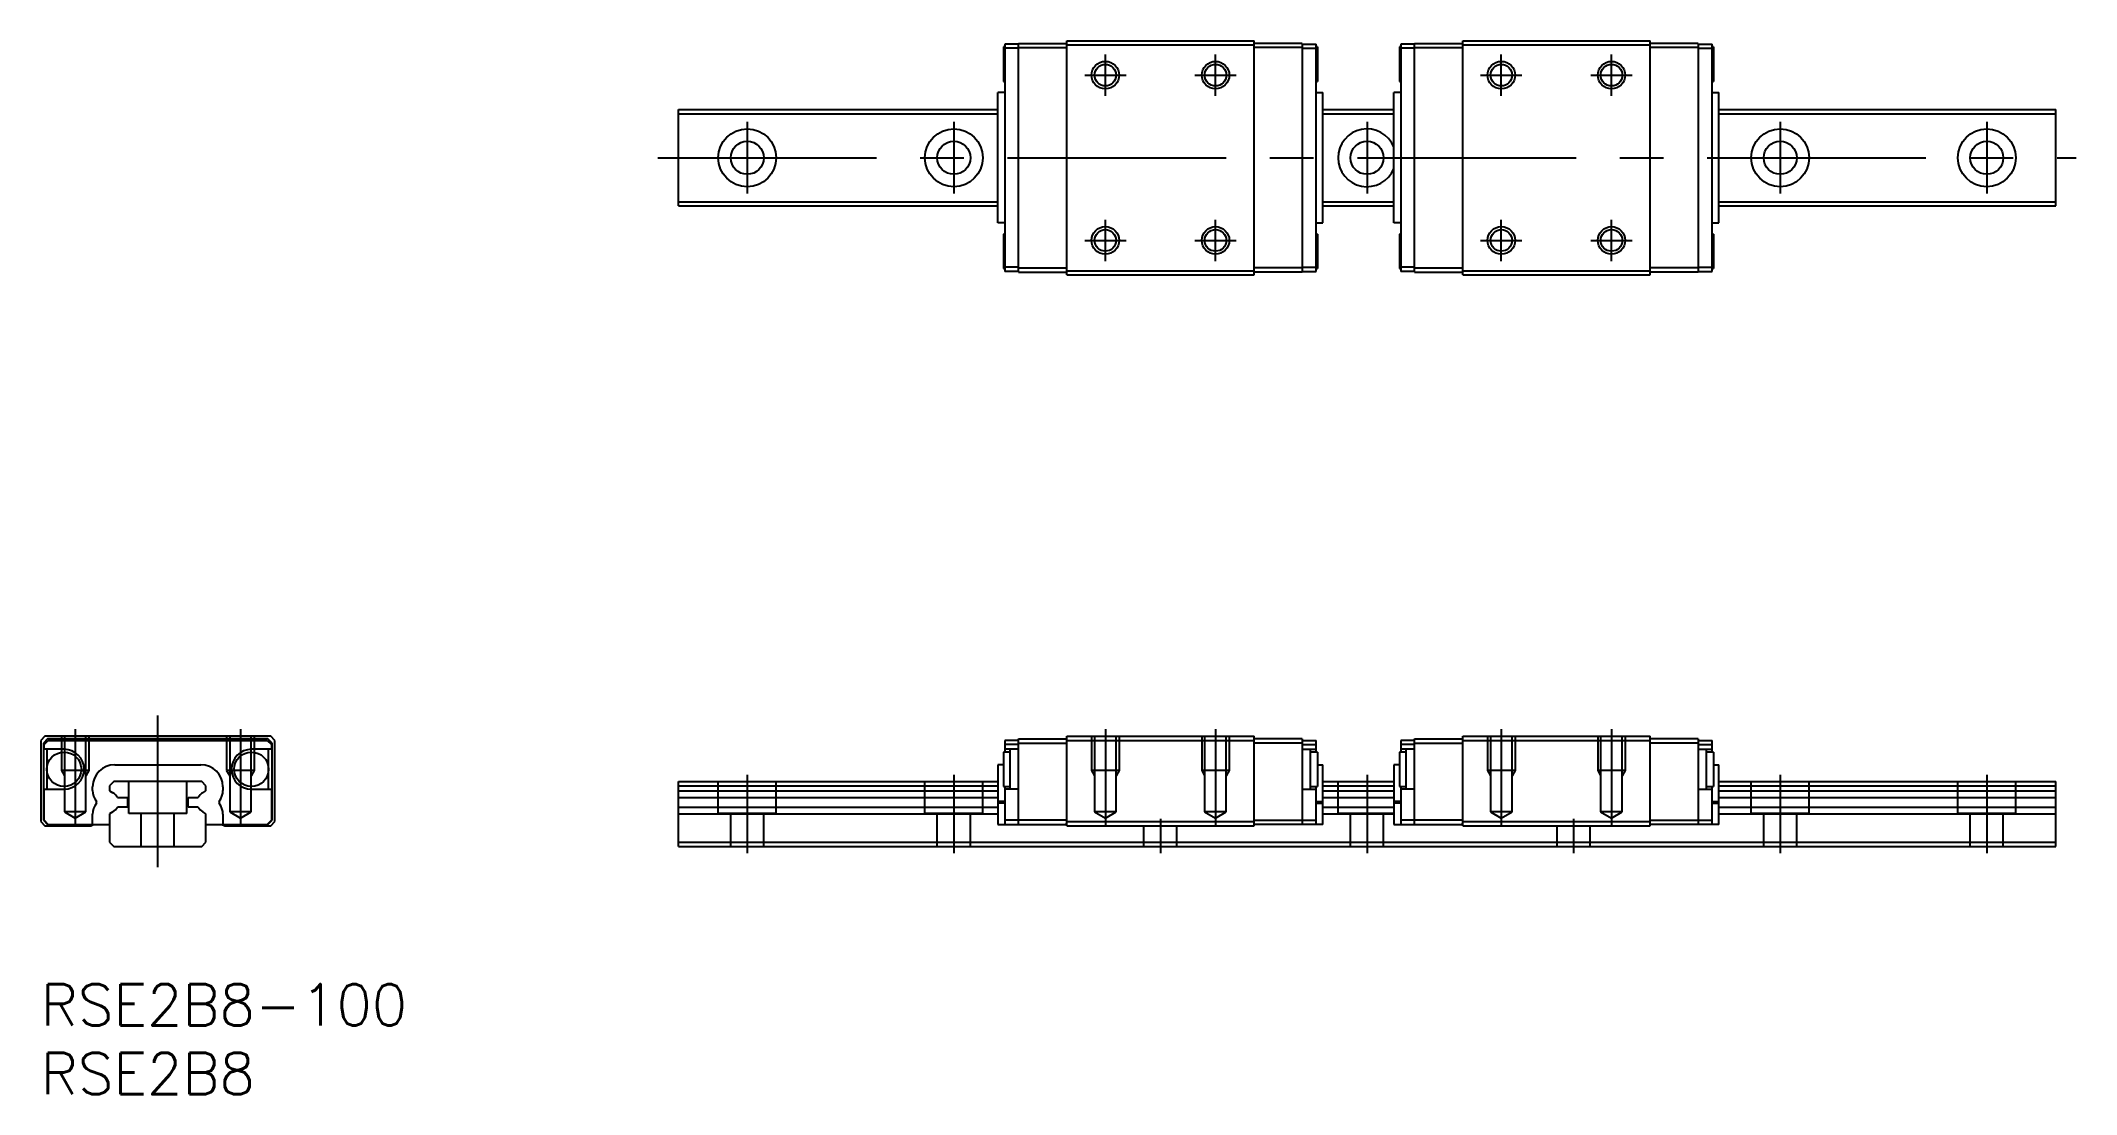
# Model space of a CAD drawing. Extents: x 0 to 148, y -8 to 68.
import ezdxf

# ---------------------------------------------------------------- set-up
doc = ezdxf.new("R2010")
doc.units = 0
doc.header["$LTSCALE"] = 0.5
doc.linetypes.add('CENTER', pattern=[50.8, 31.75, -6.35, 6.35, -6.35])
doc.linetypes.add('DASHED', pattern=[19.05, 12.7, -6.35])
for name, color, linetype in [('MSM_CENTER', 1, 'CENTER'), ('MSM_CONTINUOUS', 7, 'CONTINUOUS'), ('MSM_DASHED', 4, 'DASHED'), ('MSM_NARROW', 5, 'CONTINUOUS'), ('MSM_PART_NUMBER', 7, 'CONTINUOUS')]:
    doc.layers.add(name, color=color, linetype=linetype)
doc.styles.get("Standard").update_dxf_attribs({"font": 'txt.shx', "height": 1, "bigfont": 'bigfont.shx'})

# ---------------------------------------------------------------- blocks, each defined once
blk = doc.blocks.new('*U49')
at = {"layer": 'MSM_PART_NUMBER'}
blk.add_text('RSE2B8-100', height=3, dxfattribs=at).set_placement((0, -3))
blk = doc.blocks.new('*U50')
at = {"layer": 'MSM_PART_NUMBER'}
blk.add_text('RSE2B8', height=3, dxfattribs=at).set_placement((0, -8))

msp = doc.modelspace()

# ---------------------------------------------------------------- linework, layer by layer
at = {"layer": 'MSM_CENTER'}
for p, q in [((77.3, 64.5), (77.3, 67.5)), ((85.3, 64.5), (85.3, 67.5)), ((106.05, 64.5), (106.05, 67.5)), ((114.05, 64.5), (114.05, 67.5)), ((75.8, 66), (78.8, 66)), ((83.8, 66), (86.8, 66)), ((104.55, 66), (107.55, 66)), ((112.55, 66), (115.55, 66)), ((51.3, 62.6), (51.3, 57.4)), ((66.3, 62.6), (66.3, 57.4)), ((96.3, 62.6), (96.3, 57.4)), ((126.3, 62.6), (126.3, 57.4)), ((141.3, 62.6), (141.3, 57.4)), ((44.8, 60), (147.8, 60)), ((77.3, 52.5), (77.3, 55.5)), ((85.3, 52.5), (85.3, 55.5)), ((106.05, 52.5), (106.05, 55.5)), ((114.05, 52.5), (114.05, 55.5)), ((75.8, 54), (78.8, 54)), ((83.8, 54), (86.8, 54)), ((104.55, 54), (107.55, 54)), ((112.55, 54), (115.55, 54)), ((8.5, 8.5), (8.5, 19.5)), ((2.5, 18.5), (2.5, 11.55)), ((14.5, 18.5), (14.5, 11.55)), ((77.3, 18.5), (77.3, 11.55)), ((85.3, 18.5), (85.3, 11.55)), ((106.05, 18.5), (106.05, 11.55)), ((114.05, 18.5), (114.05, 11.55)), ((51.3, 15.2), (51.3, 9.5)), ((66.3, 15.2), (66.3, 9.5)), ((96.3, 15.2), (96.3, 9.5)), ((126.3, 15.2), (126.3, 9.5)), ((141.3, 15.2), (141.3, 9.5)), ((81.3, 12), (81.3, 9.5)), ((111.3, 12), (111.3, 9.5))]:
    msp.add_line(p, q, dxfattribs=at)
at = {"layer": 'MSM_CONTINUOUS'}
for p, q in [((69.9, 68.05), (69.9, 65.55)), ((70, 68.05), (69.9, 68.05)), ((70, 68.25), (70, 51.75)), ((71, 68.25), (70, 68.25)), ((71, 51.7), (71, 68.3)), ((71, 68.3), (74.5, 68.3)), ((71, 68), (74.5, 68)), ((74.5, 68.5), (88.1, 68.5)), ((74.5, 51.5), (74.5, 68.5)), ((74.5, 68.2), (88.1, 68.2)), ((88.1, 51.5), (88.1, 68.5)), ((91.6, 68.3), (88.1, 68.3)), ((91.6, 68), (88.1, 68)), ((91.6, 68.3), (91.6, 51.7)), ((91.6, 68.25), (92.6, 68.25)), ((92.6, 51.75), (92.6, 68.25)), ((92.7, 68.05), (92.6, 68.05)), ((92.7, 68.05), (92.7, 65.55)), ((98.65, 68.05), (98.65, 65.55)), ((98.75, 68.05), (98.65, 68.05)), ((98.75, 68.25), (98.75, 51.75)), ((99.75, 68.25), (98.75, 68.25)), ((99.75, 51.7), (99.75, 68.3)), ((99.75, 68.3), (103.25, 68.3)), ((99.75, 68), (103.25, 68)), ((103.25, 68.5), (116.85, 68.5)), ((103.25, 51.5), (103.25, 68.5)), ((103.25, 68.2), (116.85, 68.2)), ((116.85, 51.5), (116.85, 68.5)), ((120.35, 68.3), (116.85, 68.3)), ((120.35, 68), (116.85, 68)), ((120.35, 68.3), (120.35, 51.7)), ((120.35, 68.25), (121.35, 68.25)), ((121.35, 51.75), (121.35, 68.25)), ((121.45, 68.05), (121.35, 68.05)), ((121.45, 68.05), (121.45, 65.55)), ((71, 67.95), (70, 67.95)), ((91.6, 67.95), (92.6, 67.95)), ((99.75, 67.95), (98.75, 67.95)), ((120.35, 67.95), (121.35, 67.95)), ((69.9, 65.55), (70, 65.55)), ((92.6, 65.55), (92.7, 65.55)), ((98.65, 65.55), (98.75, 65.55)), ((121.35, 65.55), (121.45, 65.55)), ((70, 64.73), (69.5, 64.73)), ((69.5, 55.27), (69.5, 64.73)), ((92.6, 64.73), (93.1, 64.73)), ((93.1, 55.27), (93.1, 64.73)), ((98.75, 64.73), (98.25, 64.73)), ((98.25, 55.27), (98.25, 64.73)), ((121.35, 64.73), (121.85, 64.73)), ((121.85, 55.27), (121.85, 64.73)), ((46.3, 63.5), (69.5, 63.5)), ((46.3, 56.5), (46.3, 63.5)), ((46.3, 63.2), (69.5, 63.2)), ((93.1, 63.5), (98.25, 63.5)), ((93.1, 63.2), (98.25, 63.2)), ((121.85, 63.5), (146.3, 63.5)), ((121.85, 63.2), (146.3, 63.2)), ((146.3, 56.5), (146.3, 63.5)), ((46.3, 56.8), (69.5, 56.8)), ((46.3, 56.5), (69.5, 56.5)), ((93.1, 56.8), (98.25, 56.8)), ((93.1, 56.5), (98.25, 56.5)), ((121.85, 56.8), (146.3, 56.8)), ((121.85, 56.5), (146.3, 56.5)), ((70, 55.27), (69.5, 55.27)), ((92.6, 55.27), (93.1, 55.27)), ((98.75, 55.27), (98.25, 55.27)), ((121.35, 55.27), (121.85, 55.27)), ((69.9, 54.45), (69.9, 51.95)), ((70, 54.45), (69.9, 54.45)), ((92.7, 54.45), (92.6, 54.45)), ((92.7, 54.45), (92.7, 51.95)), ((98.65, 54.45), (98.65, 51.95)), ((98.75, 54.45), (98.65, 54.45)), ((121.45, 54.45), (121.35, 54.45)), ((121.45, 54.45), (121.45, 51.95)), ((69.9, 51.95), (70, 51.95)), ((71, 52.05), (70, 52.05)), ((71, 51.75), (70, 51.75)), ((71, 52), (74.5, 52)), ((74.5, 51.8), (88.1, 51.8)), ((91.6, 52), (88.1, 52)), ((91.6, 52.05), (92.6, 52.05)), ((91.6, 51.75), (92.6, 51.75)), ((92.6, 51.95), (92.7, 51.95)), ((98.65, 51.95), (98.75, 51.95)), ((99.75, 52.05), (98.75, 52.05)), ((99.75, 51.75), (98.75, 51.75)), ((99.75, 52), (103.25, 52)), ((103.25, 51.8), (116.85, 51.8)), ((120.35, 52), (116.85, 52)), ((120.35, 52.05), (121.35, 52.05)), ((120.35, 51.75), (121.35, 51.75)), ((121.35, 51.95), (121.45, 51.95)), ((71, 51.7), (74.5, 51.7)), ((74.5, 51.5), (88.1, 51.5)), ((91.6, 51.7), (88.1, 51.7)), ((99.75, 51.7), (103.25, 51.7)), ((103.25, 51.5), (116.85, 51.5)), ((120.35, 51.7), (116.85, 51.7)), ((0.3, 18), (0, 17.7)), ((0.5, 17.8), (0.2, 17.5)), ((16.7, 18), (0.3, 18)), ((16.5, 17.8), (0.5, 17.8)), ((16.8, 17.5), (16.5, 17.8)), ((17, 17.7), (16.7, 18)), ((71, 11.6), (71, 17.8)), ((71, 17.8), (74.5, 17.8)), ((74.5, 18), (88.1, 18)), ((74.5, 11.5), (74.5, 18)), ((88.1, 11.5), (88.1, 18)), ((91.6, 17.8), (88.1, 17.8)), ((91.6, 17.8), (91.6, 11.6)), ((99.75, 11.6), (99.75, 17.8)), ((99.75, 17.8), (103.25, 17.8)), ((103.25, 18), (116.85, 18)), ((103.25, 11.5), (103.25, 18)), ((116.85, 11.5), (116.85, 18)), ((120.35, 17.8), (116.85, 17.8)), ((120.35, 17.8), (120.35, 11.6)), ((0, 17.7), (0, 11.8)), ((0.2, 17.5), (0.2, 11.9)), ((0.25, 17.4), (0.55, 17.7)), ((0.25, 17.05), (0.25, 17.4)), ((1.7, 17.05), (0.25, 17.05)), ((0.45, 17.05), (0.45, 14.15)), ((0.55, 17.7), (16.45, 17.7)), ((16.75, 17.05), (15.3, 17.05)), ((16.45, 17.7), (16.75, 17.4)), ((16.55, 14.15), (16.55, 17.05)), ((16.75, 17.4), (16.75, 17.05)), ((16.8, 11.9), (16.8, 17.5)), ((17, 11.8), (17, 17.7)), ((70.4, 16.85), (69.9, 16.85)), ((69.9, 16.85), (69.9, 14.35)), ((70, 17.7), (70, 16.85)), ((71, 17.7), (70, 17.7)), ((71, 17.4), (70, 17.4)), ((71, 17.05), (70, 17.05)), ((70.4, 14.15), (70.4, 17.05)), ((71, 17.5), (74.5, 17.5)), ((74.5, 17.7), (88.1, 17.7)), ((91.6, 17.5), (88.1, 17.5)), ((91.6, 17.7), (92.6, 17.7)), ((91.6, 17.4), (92.6, 17.4)), ((91.6, 17.05), (92.6, 17.05)), ((92.2, 14.15), (92.2, 17.05)), ((92.7, 16.85), (92.2, 16.85)), ((92.6, 16.85), (92.6, 17.7)), ((92.7, 16.85), (92.7, 14.35)), ((99.15, 16.85), (98.65, 16.85)), ((98.65, 16.85), (98.65, 14.35)), ((98.75, 17.7), (98.75, 16.85)), ((99.75, 17.7), (98.75, 17.7)), ((99.75, 17.4), (98.75, 17.4)), ((99.75, 17.05), (98.75, 17.05)), ((99.15, 14.15), (99.15, 17.05)), ((99.75, 17.5), (103.25, 17.5)), ((103.25, 17.7), (116.85, 17.7)), ((120.35, 17.5), (116.85, 17.5)), ((120.35, 17.7), (121.35, 17.7)), ((120.35, 17.4), (121.35, 17.4)), ((120.35, 17.05), (121.35, 17.05)), ((120.95, 14.15), (120.95, 17.05)), ((121.45, 16.85), (120.95, 16.85)), ((121.35, 16.85), (121.35, 17.7)), ((121.45, 16.85), (121.45, 14.35)), ((5.37, 15.93), (11.63, 15.93)), ((69.9, 15.93), (69.5, 15.93)), ((69.5, 15.93), (69.5, 11.6)), ((92.7, 15.93), (93.1, 15.93)), ((93.1, 11.6), (93.1, 15.93)), ((98.65, 15.93), (98.25, 15.93)), ((98.25, 15.93), (98.25, 11.6)), ((121.45, 15.93), (121.85, 15.93)), ((121.85, 11.6), (121.85, 15.93)), ((0.25, 14.15), (1.7, 14.15)), ((0.25, 11.9), (0.25, 14.15)), ((3.77, 14.07), (3.77, 14.33)), ((5.3, 14.7), (5, 14.4)), ((5, 14.4), (5, 14.03)), ((5, 14.03), (5.23, 13.9)), ((11.7, 14.7), (5.3, 14.7)), ((5.57, 13.55), (6.3, 13.55)), ((6.3, 13.55), (6.3, 12.85)), ((10.7, 12.85), (10.7, 13.55)), ((10.7, 13.55), (11.43, 13.55)), ((12, 14.4), (11.7, 14.7)), ((11.77, 13.9), (12, 14.03)), ((12, 14.03), (12, 14.4)), ((13.23, 14.33), (13.23, 14.07)), ((15.3, 14.15), (16.75, 14.15)), ((16.75, 14.15), (16.75, 11.9)), ((46.3, 14.7), (69.5, 14.7)), ((46.3, 10), (46.3, 14.7)), ((46.3, 14.4), (69.5, 14.4)), ((46.3, 14.03), (69.5, 14.03)), ((46.3, 13.55), (69.5, 13.55)), ((69.9, 14.35), (70.4, 14.35)), ((70, 14.35), (70, 11.6)), ((71, 14.15), (70, 14.15)), ((91.6, 14.15), (92.6, 14.15)), ((92.2, 14.35), (92.7, 14.35)), ((92.6, 11.6), (92.6, 14.35)), ((93.1, 14.7), (98.25, 14.7)), ((93.1, 14.4), (98.25, 14.4)), ((93.1, 14.03), (98.25, 14.03)), ((93.1, 13.55), (98.25, 13.55)), ((98.65, 14.35), (99.15, 14.35)), ((98.75, 14.35), (98.75, 11.6)), ((99.75, 14.15), (98.75, 14.15)), ((120.35, 14.15), (121.35, 14.15)), ((120.95, 14.35), (121.45, 14.35)), ((121.35, 11.6), (121.35, 14.35)), ((121.85, 14.7), (146.3, 14.7)), ((121.85, 14.4), (146.3, 14.4)), ((121.85, 14.03), (146.3, 14.03)), ((121.85, 13.55), (146.3, 13.55)), ((146.3, 10), (146.3, 14.7)), ((0.2, 11.9), (0.5, 11.6)), ((0.55, 11.6), (0.25, 11.9)), ((3.77, 11.6), (3.77, 12.33)), ((4.05, 13.13), (4.05, 13.27)), ((5.23, 12.5), (5, 12.37)), ((5, 12.37), (5, 10.3)), ((6.3, 12.85), (5.57, 12.85)), ((11.43, 12.85), (10.7, 12.85)), ((12, 12.37), (11.77, 12.5)), ((12, 10.3), (12, 12.37)), ((12.95, 13.27), (12.95, 13.13)), ((13.23, 12.33), (13.23, 11.6)), ((16.75, 11.9), (16.45, 11.6)), ((16.5, 11.6), (16.8, 11.9)), ((46.3, 12.85), (69.5, 12.85)), ((46.3, 12.37), (69.5, 12.37)), ((70, 13.27), (69.5, 13.27)), ((70, 13.13), (69.5, 13.13)), ((74.5, 11.9), (70, 11.9)), ((88.1, 11.9), (92.6, 11.9)), ((92.6, 13.27), (93.1, 13.27)), ((92.6, 13.13), (93.1, 13.13)), ((93.1, 12.85), (98.25, 12.85)), ((93.1, 12.37), (98.25, 12.37)), ((98.75, 13.27), (98.25, 13.27)), ((98.75, 13.13), (98.25, 13.13)), ((103.25, 11.9), (98.75, 11.9)), ((116.85, 11.9), (121.35, 11.9)), ((121.35, 13.27), (121.85, 13.27)), ((121.35, 13.13), (121.85, 13.13)), ((121.85, 12.85), (146.3, 12.85)), ((121.85, 12.37), (146.3, 12.37)), ((0, 11.8), (0.3, 11.5)), ((0.3, 11.5), (3.63, 11.5)), ((0.5, 11.6), (5, 11.6)), ((3.63, 11.5), (3.84, 11.6)), ((12, 11.6), (16.5, 11.6)), ((13.16, 11.6), (13.37, 11.5)), ((13.37, 11.5), (16.7, 11.5)), ((16.7, 11.5), (17, 11.8)), ((69.5, 11.6), (74.45, 11.6)), ((74.45, 11.6), (74.45, 11.65)), ((74.45, 11.65), (74.5, 11.65)), ((74.5, 11.8), (88.1, 11.8)), ((74.5, 11.5), (88.1, 11.5)), ((88.15, 11.65), (88.1, 11.65)), ((88.15, 11.65), (88.15, 11.6)), ((93.1, 11.6), (88.15, 11.6)), ((98.25, 11.6), (103.2, 11.6)), ((103.2, 11.6), (103.2, 11.65)), ((103.2, 11.65), (103.25, 11.65)), ((103.25, 11.8), (116.85, 11.8)), ((103.25, 11.5), (116.85, 11.5)), ((116.9, 11.65), (116.85, 11.65)), ((116.9, 11.65), (116.9, 11.6)), ((121.85, 11.6), (116.9, 11.6)), ((5, 10.3), (5.3, 10)), ((5.3, 10), (11.7, 10)), ((11.7, 10), (12, 10.3)), ((46.3, 10.3), (146.3, 10.3)), ((46.3, 10), (146.3, 10))]:
    msp.add_line(p, q, dxfattribs=at)
for centre, radius in [((77.3, 66), 0.784), ((85.3, 66), 0.784), ((106.05, 66), 0.784), ((114.05, 66), 0.784), ((51.3, 60), 2.1), ((66.3, 60), 2.1), ((126.3, 60), 2.1), ((141.3, 60), 2.1), ((51.3, 60), 1.2), ((66.3, 60), 1.2), ((96.3, 60), 1.2), ((126.3, 60), 1.2), ((141.3, 60), 1.2), ((77.3, 54), 0.784), ((85.3, 54), 0.784), ((106.05, 54), 0.784), ((114.05, 54), 0.784), ((1.7, 15.6), 1.25), ((15.3, 15.6), 1.25)]:
    msp.add_circle(centre, radius, dxfattribs=at)
for centre, radius, start, end in [((96.3, 60), 2.1, 21.7868, 338.2132), ((1.7, 15.6), 1.45, 270, 90), ((15.3, 15.6), 1.45, 90, 270), ((5.37, 14.33), 1.6, 90, 180), ((11.63, 14.33), 1.6, 0, 90), ((5.07, 14.07), 1.3, 180, 217.958), ((4.79, 13.14), 0.875, 27.7195, 60.0003), ((12.21, 13.14), 0.875, 119.9997, 152.2805), ((11.93, 14.07), 1.3, 322.042, 0), ((5.07, 12.33), 1.3, 142.042, 180), ((4.79, 13.26), 0.875, 299.9997, 332.2805), ((12.21, 13.26), 0.875, 207.7195, 240.0003), ((11.93, 12.33), 1.3, 0, 37.958)]:
    msp.add_arc(centre, radius, start, end, dxfattribs=at)
at = {"layer": 'MSM_DASHED'}
for p, q in [((1.5, 18), (1.5, 15.5)), ((1.72, 18), (1.72, 12.5)), ((3.28, 12.5), (3.28, 18)), ((3.5, 18), (3.5, 15.5)), ((13.5, 18), (13.5, 15.5)), ((13.72, 18), (13.72, 12.5)), ((15.28, 12.5), (15.28, 18)), ((15.5, 18), (15.5, 15.5)), ((76.3, 18), (76.3, 15.5)), ((76.51, 18), (76.51, 12.5)), ((78.08, 12.5), (78.08, 18)), ((78.3, 18), (78.3, 15.5)), ((84.3, 18), (84.3, 15.5)), ((84.51, 18), (84.51, 12.5)), ((86.08, 12.5), (86.08, 18)), ((86.3, 18), (86.3, 15.5)), ((105.05, 18), (105.05, 15.5)), ((105.26, 18), (105.26, 12.5)), ((106.83, 12.5), (106.83, 18)), ((107.05, 18), (107.05, 15.5)), ((113.05, 18), (113.05, 15.5)), ((113.26, 18), (113.26, 12.5)), ((114.83, 12.5), (114.83, 18)), ((115.05, 18), (115.05, 15.5)), ((1.5, 15.5), (1.72, 15.13)), ((3.5, 15.5), (1.5, 15.5)), ((3.5, 15.5), (3.28, 15.13)), ((13.5, 15.5), (13.72, 15.13)), ((15.5, 15.5), (13.5, 15.5)), ((15.5, 15.5), (15.28, 15.13)), ((76.3, 15.5), (76.51, 15.13)), ((78.3, 15.5), (76.3, 15.5)), ((78.3, 15.5), (78.08, 15.13)), ((84.3, 15.5), (84.51, 15.13)), ((86.3, 15.5), (84.3, 15.5)), ((86.3, 15.5), (86.08, 15.13)), ((105.05, 15.5), (105.26, 15.13)), ((107.05, 15.5), (105.05, 15.5)), ((107.05, 15.5), (106.83, 15.13)), ((113.05, 15.5), (113.26, 15.13)), ((115.05, 15.5), (113.05, 15.5)), ((115.05, 15.5), (114.83, 15.13)), ((6.4, 12.4), (6.4, 14.7)), ((10.6, 12.4), (10.6, 14.7)), ((49.2, 12.4), (49.2, 14.7)), ((53.4, 12.4), (53.4, 14.7)), ((64.2, 12.4), (64.2, 14.7)), ((68.4, 12.4), (68.4, 14.7)), ((94.2, 12.4), (94.2, 14.7)), ((124.2, 12.4), (124.2, 14.7)), ((128.4, 12.4), (128.4, 14.7)), ((139.2, 12.4), (139.2, 14.7)), ((143.4, 12.4), (143.4, 14.7)), ((1.72, 12.5), (2.5, 12.05)), ((3.28, 12.5), (1.72, 12.5)), ((2.5, 12.05), (3.28, 12.5)), ((10.6, 12.4), (6.4, 12.4)), ((7.3, 10), (7.3, 12.4)), ((9.7, 10), (9.7, 12.4)), ((13.72, 12.5), (14.5, 12.05)), ((15.28, 12.5), (13.72, 12.5)), ((14.5, 12.05), (15.28, 12.5)), ((53.4, 12.4), (49.2, 12.4)), ((50.1, 10), (50.1, 12.4)), ((52.5, 10), (52.5, 12.4)), ((68.4, 12.4), (64.2, 12.4)), ((65.1, 10), (65.1, 12.4)), ((67.5, 10), (67.5, 12.4)), ((76.51, 12.5), (77.3, 12.05)), ((78.08, 12.5), (76.51, 12.5)), ((77.3, 12.05), (78.08, 12.5)), ((84.51, 12.5), (85.3, 12.05)), ((86.08, 12.5), (84.51, 12.5)), ((85.3, 12.05), (86.08, 12.5)), ((98.25, 12.4), (94.2, 12.4)), ((95.1, 10), (95.1, 12.4)), ((97.5, 10), (97.5, 12.4)), ((105.26, 12.5), (106.05, 12.05)), ((106.83, 12.5), (105.26, 12.5)), ((106.05, 12.05), (106.83, 12.5)), ((113.26, 12.5), (114.05, 12.05)), ((114.83, 12.5), (113.26, 12.5)), ((114.05, 12.05), (114.83, 12.5)), ((128.4, 12.4), (124.2, 12.4)), ((125.1, 10), (125.1, 12.4)), ((127.5, 10), (127.5, 12.4)), ((143.4, 12.4), (139.2, 12.4)), ((140.1, 10), (140.1, 12.4)), ((142.5, 10), (142.5, 12.4)), ((80.1, 10), (80.1, 11.5)), ((82.5, 10), (82.5, 11.5)), ((110.1, 10), (110.1, 11.5)), ((112.5, 10), (112.5, 11.5))]:
    msp.add_line(p, q, dxfattribs=at)
at = {"layer": 'MSM_NARROW'}
for centre in [(77.3, 66), (85.3, 66), (106.05, 66), (114.05, 66), (77.3, 54), (85.3, 54), (106.05, 54), (114.05, 54)]:
    msp.add_circle(centre, 1, dxfattribs=at)

# ---------------------------------------------------------------- block references
at = {"layer": 'MSM_CONTINUOUS'}
for name in ['*U49', '*U50']:
    msp.add_blockref(name, (0, 0), dxfattribs=at)

doc.saveas('drawing.dxf')
